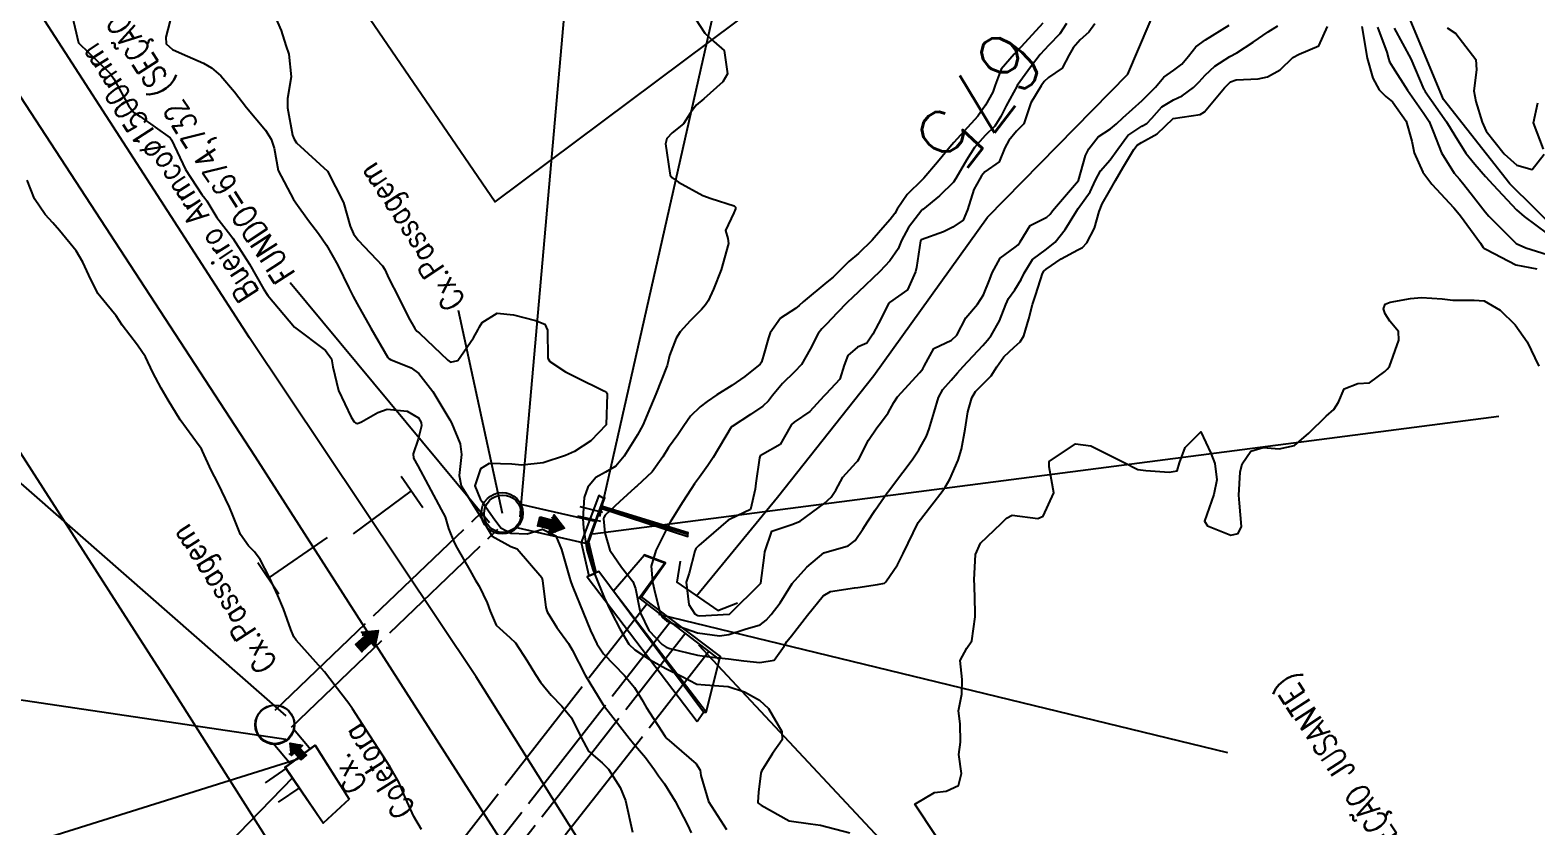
# Model space of a CAD drawing. Header units: metres. Extents: x 292545 to 299085, y 7450245 to 7463078.
# Drawn here: x 296494.3 to 296590.5, y 7454545.6 to 7454596.4 of the extents above; entities that cross this region are included whole.
import ezdxf
from ezdxf.enums import TextEntityAlignment as Align

# ---------------------------------------------------------------- set-up
doc = ezdxf.new("R2010")
doc.units = ezdxf.units.M
doc.linetypes.add('CONTINUO', pattern=[0])
doc.linetypes.add('TRACEJADO', pattern=[8.7, 8, -0.7])
for name, color, linetype in [('BUEIRO', 151, 'Continuous'), ('CAIXA', 45, 'Continuous'), ('Cotas', 45, 'Continuous'), ('Curvas de Nivel 1m', 11, 'Continuous'), ('Curvas de Nivel 5m', 15, 'Continuous'), ('Edificações', 30, 'Continuous'), ('Hidrografia', 140, 'Continuous'), ('Linha Férrea', 20, 'Continuous'), ('Pontes e viadutos', 190, 'Continuous'), ('Pórtico', 62, 'Continuous'), ('TEXTO', 45, 'Continuous'), ('Vias Primárias', 230, 'Continuous')]:
    doc.layers.add(name, color=color, linetype=linetype)
doc.styles.add('ROMANS', font='romans', dxfattribs={"height": 0.2})
doc.styles.add('SIMPLEX', font='simplex', dxfattribs={"height": 0.2})
doc.styles.add('Style-STANDARD', font='STANDARD.shx')

msp = doc.modelspace()

# ---------------------------------------------------------------- hatches: boundary and pattern name
at = {"layer": 'TEXTO'}
for points in [[(296526.887, 7454565.353), (296527.67, 7454565.139), (296527.761, 7454565.47), (296528.429, 7454564.625), (296527.424, 7454564.237), (296527.515, 7454564.568), (296526.731, 7454564.782)], [(296515.082, 7454557.183), (296515.682, 7454557.729), (296515.451, 7454557.983), (296516.522, 7454558.093), (296516.311, 7454557.037), (296516.08, 7454557.292), (296515.48, 7454556.745)], [(296511.59, 7454549.817), (296511.181, 7454550.268), (296510.99, 7454550.095), (296510.908, 7454550.899), (296511.7, 7454550.74), (296511.509, 7454550.566), (296511.919, 7454550.116)]]:
    msp.add_hatch(color=256, dxfattribs=at).paths.add_polyline_path(points)

# ---------------------------------------------------------------- linework, layer by layer
at = {"layer": 'BUEIRO', "linetype": 'TRACEJADO', "flags": 128}
for points in [[(296509.945, 7454552.993), (296523.199, 7454565.7)], [(296525.617, 7454566.151), (296530.387, 7454565.072)], [(296530.892, 7454565.626), (296529.435, 7454565.983)], [(296510.983, 7454551.91), (296524.181, 7454564.564)], [(296525.286, 7454564.688), (296530.056, 7454563.609)], [(296530.749, 7454565.043), (296529.292, 7454565.4)], [(296503.203, 7454520.79), (296533.694, 7454559.801)], [(296504.7, 7454519.62), (296535.191, 7454558.631)], [(296505.55, 7454518.776), (296536.177, 7454557.949)], [(296507.047, 7454517.606), (296537.674, 7454556.779)], [(296512.227, 7454550.471), (296511.124, 7454551.784)], [(296510.934, 7454549.523), (296509.812, 7454550.859)], [(296510.681, 7454549.303), (296509.299, 7454548.361)], [(296511.526, 7454548.064), (296510.144, 7454547.122)]]:
    msp.add_lwpolyline(points, dxfattribs=at)
at = {"layer": 'BUEIRO', "linetype": 'CONTINUO'}
for points in [[(296530.937, 7454566.529, 676.427), (296530.63, 7454566.712, 676.432), (296529.495, 7454563.72, 676.464), (296529.982, 7454561.584, 676.431), (296530.361, 7454561.728, 676.437), (296529.898, 7454563.694, 676.464)], [(296536.909, 7454552.278, 675.743), (296537.322, 7454552.879, 675.969), (296530.634, 7454561.847, 676.303), (296529.885, 7454561.521, 676.189)]]:
    msp.add_polyline3d(points, close=True, dxfattribs=at)
for points in [[(296529.986, 7454563.738, 674.538), (296530.747, 7454565.902, 674.592), (296530.753, 7454565.94, 675.399), (296530.789, 7454566.031, 675.387), (296530.814, 7454566.058, 674.836), (296531.015, 7454566.56, 674.902), (296530.937, 7454566.529, 676.427)], [(296530.747, 7454565.902, 674.592), (296536.314, 7454564.093, 673.958), (296536.316, 7454564.232, 674.738)], [(296530.753, 7454565.94, 675.399), (296536.316, 7454564.232, 674.738), (296536.345, 7454564.325, 674.738), (296530.789, 7454566.031, 675.387)], [(296530.361, 7454561.728, 676.437), (296530.44, 7454561.878, 674.61), (296529.986, 7454563.738, 674.538), (296529.898, 7454563.694, 676.464)], [(296537.48, 7454552.873, 674.842), (296538.335, 7454556.225, 674.776), (296533.211, 7454560.183, 674.915), (296534.825, 7454562.39, 674.465), (296533.522, 7454562.877, 674.702), (296531.555, 7454560.611, 674.893)], [(296534.825, 7454562.39, 674.465), (296534.884, 7454562.418, 674.245), (296533.514, 7454562.921, 674.245), (296533.522, 7454562.877, 674.702)], [(296533.211, 7454560.183, 674.915), (296533.346, 7454560.239, 672.988), (296534.884, 7454562.418, 674.245)], [(296537.322, 7454552.879, 675.969), (296537.48, 7454552.873, 674.842), (296531.555, 7454560.611, 674.893)], [(296538.335, 7454556.225, 674.776), (296538.39, 7454556.434, 672.955), (296533.346, 7454560.239, 672.988)]]:
    msp.add_polyline3d(points, dxfattribs=at)
at = {"layer": 'CAIXA', "linetype": 'CONTINUO'}
msp.add_polyline3d([(296514.678, 7454547.307, 678.236), (296513.011, 7454545.77, 678.188), (296510.567, 7454549.336, 678.227), (296512.492, 7454550.759, 678.262)], close=True, dxfattribs=at)
for points in [[(296510.604, 7454549.343, 676.243), (296512.489, 7454550.736, 676.552), (296512.492, 7454550.759, 678.262)], [(296512.489, 7454550.736, 676.552), (296514.665, 7454547.306, 676.743), (296514.678, 7454547.307, 678.236)], [(296513.019, 7454545.782, 676.859), (296510.604, 7454549.343, 676.243), (296510.567, 7454549.336, 678.227)], [(296514.665, 7454547.306, 676.743), (296513.019, 7454545.782, 676.859), (296513.011, 7454545.77, 678.188)]]:
    msp.add_polyline3d(points, dxfattribs=at)
for centre, radius in [((296524.444, 7454565.581), 1.326), ((296524.481, 7454565.546), 1.191), ((296509.922, 7454552.063), 1.258), ((296509.93, 7454552.085), 1.231)]:
    msp.add_circle(centre, radius, dxfattribs=at)
at = {"layer": 'Curvas de Nivel 1m', "flags": 128}
for points, elevation in [([(296496.914, 7454597.635), (296497.383, 7454595.63), (296499.364, 7454593.711), (296499.414, 7454593.66), (296499.451, 7454593.609), (296499.639, 7454593.326), (296500.595, 7454591.591), (296500.921, 7454591.179), (296501.326, 7454590.925), (296503.225, 7454589.561), (296503.311, 7454589.446), (296504.22, 7454587.551), (296505.267, 7454585.946), (296505.448, 7454585.721), (296505.567, 7454585.535), (296506.208, 7454584.482), (296506.965, 7454583.514), (296507.238, 7454583.152), (296508.295, 7454581.499), (296509.197, 7454579.909), (296509.479, 7454579.487), (296511.173, 7454577.47), (296513.151, 7454575.981), (296513.544, 7454575.436), (296513.632, 7454574.941), (296513.98, 7454573.431), (296514.8, 7454571.72), (296514.987, 7454571.421), (296515.092, 7454571.335), (296515.203, 7454571.308), (296515.457, 7454571.416), (296516.502, 7454572.006), (296517.105, 7454572.235), (296518.386, 7454572.098), (296519.097, 7454571.675), (296519.272, 7454571.368), (296519.303, 7454571.155), (296519.082, 7454570.311), (296518.769, 7454569.375), (296518.784, 7454569.088), (296519.065, 7454568.602), (296519.723, 7454567.363), (296520.559, 7454565.826), (296520.799, 7454565.352), (296521.015, 7454564.599), (296521.374, 7454563.712), (296521.583, 7454563.344), (296522.373, 7454561.945), (296522.72, 7454561.333), (296522.969, 7454560.916), (296523.499, 7454559.862), (296523.674, 7454559.319), (296524.056, 7454558.425), (296524.936, 7454557.644), (296525.308, 7454557.296), (296526.046, 7454556.159), (296526.57, 7454555.283), (296526.898, 7454554.792), (296527.578, 7454553.958), (296528.253, 7454553.259), (296528.872, 7454552.505), (296529.506, 7454551.243), (296529.974, 7454550.373), (296530.837, 7454549.632), (296531.239, 7454549.226), (296531.98, 7454548.06), (296532.321, 7454547.215), (296532.783, 7454545.21)], 679), ([(296503.352, 7454597.561), (296502.954, 7454595.998), (296502.97, 7454595.564), (296503.379, 7454595.202), (296504.007, 7454594.924), (296505.371, 7454594.334), (296505.866, 7454594.03), (296506.474, 7454593.523), (296507.348, 7454592.505), (296508.113, 7454591.502), (296509.319, 7454590.066), (296509.692, 7454589.486), (296509.879, 7454588.909), (296510.134, 7454587.481), (296511.118, 7454585.617), (296511.222, 7454585.47), (296511.262, 7454585.41), (296512.077, 7454584.284), (296512.718, 7454583.448), (296513.232, 7454582.701), (296513.952, 7454581.433), (296514.647, 7454579.977), (296514.923, 7454579.423), (296515.186, 7454578.955), (296516.06, 7454577.411), (296517.144, 7454575.527), (296517.205, 7454575.461), (296517.313, 7454575.397), (296518.624, 7454574.864), (296519.134, 7454574.507), (296520.021, 7454573.361), (296521.096, 7454571.557), (296521.216, 7454571.348), (296521.764, 7454570.024), (296521.852, 7454569.338), (296521.711, 7454567.992), (296521.835, 7454567.338), (296523.025, 7454565.444), (296523.096, 7454565.319), (296523.813, 7454564.12), (296525.005, 7454563.461), (296525.414, 7454563.296), (296526.976, 7454561.466), (296527.03, 7454561.279), (296527.233, 7454559.553), (296527.319, 7454559.275), (296527.947, 7454558.269), (296528.689, 7454557.254), (296528.927, 7454556.856), (296529.761, 7454555.241), (296530.884, 7454553.375), (296530.986, 7454553.229), (296531.361, 7454552.74), (296532.561, 7454551.213), (296532.849, 7454550.863), (296533.609, 7454549.967), (296534.182, 7454549.19), (296534.448, 7454548.805), (296534.824, 7454548.284), (296535.508, 7454547.173), (296536.288, 7454545.668), (296536.521, 7454545.163)], 678), ([(296509.856, 7454597.483), (296510.337, 7454596.42), (296510.63, 7454595.471), (296510.819, 7454594.91), (296510.969, 7454593.466), (296510.741, 7454592.077), (296510.737, 7454591.476), (296511.049, 7454589.739), (296511.155, 7454589.472), (296511.309, 7454589.237), (296513.283, 7454587.44), (296514.32, 7454585.429), (296514.746, 7454583.927), (296514.953, 7454583.423), (296515.237, 7454583.037), (296516.798, 7454581.396), (296516.96, 7454581.143), (296517.205, 7454580.577), (296517.831, 7454579.384), (296518.468, 7454578.082), (296518.862, 7454577.375), (296519.002, 7454577.213), (296519.16, 7454577.077), (296520.967, 7454575.352), (296521.142, 7454575.228), (296521.61, 7454575.343), (296522.619, 7454576.789), (296522.92, 7454577.324), (296523.004, 7454577.483), (296523.17, 7454577.765), (296524.128, 7454578.361), (296525.177, 7454578.256), (296526.57, 7454577.888), (296527.169, 7454577.658), (296527.351, 7454577.277), (296527.36, 7454575.491), (296527.485, 7454575.275), (296528.502, 7454574.625), (296529.133, 7454574.301), (296530.979, 7454573.377), (296531.124, 7454573.299), (296531.15, 7454573.23), (296531.154, 7454573.198), (296531.093, 7454571.23), (296530.107, 7454570.215), (296529.076, 7454569.525), (296528.493, 7454569.259), (296527.068, 7454568.796), (296525.708, 7454568.653), (296525.067, 7454568.71), (296523.627, 7454568.754), (296523.064, 7454568.417), (296522.709, 7454567.325), (296523.041, 7454566.508), (296523.864, 7454565.312), (296524.358, 7454564.652), (296525.013, 7454564.296), (296526.04, 7454564.263), (296527.016, 7454564.562), (296527.888, 7454564.143), (296528.247, 7454563.261), (296528.757, 7454561.473), (296528.821, 7454561.252), (296528.856, 7454561.136), (296528.969, 7454560.86), (296529.622, 7454559.243), (296530.09, 7454558.09), (296530.49, 7454557.234), (296530.923, 7454556.597), (296532.258, 7454555.216), (296532.895, 7454554.442), (296533.364, 7454553.68), (296533.648, 7454553.199), (296534.855, 7454551.315), (296534.972, 7454551.179), (296536.837, 7454549.573), (296537.096, 7454549.157), (296537.153, 7454548.833), (296537.633, 7454547.152), (296538.786, 7454545.37)], 677), ([(296536.807, 7454597.166), (296537.394, 7454596.259), (296537.967, 7454595.73), (296538.645, 7454595.141), (296538.839, 7454593.66), (296538.557, 7454593.142), (296537.342, 7454592.053), (296536.844, 7454591.658), (296536.491, 7454591.168), (296536.046, 7454590.453), (296535.32, 7454589.881), (296534.97, 7454589.53), (296534.889, 7454589.184), (296535.16, 7454587.306), (296535.19, 7454587.181), (296535.281, 7454587.023), (296535.714, 7454586.74), (296537.27, 7454585.89), (296537.798, 7454585.682), (296539.264, 7454585.229), (296539.35, 7454585.129), (296539.356, 7454585.034), (296539.258, 7454584.779), (296538.726, 7454583.652), (296538.878, 7454583.135), (296538.913, 7454582.818), (296538.453, 7454581.141), (296537.95, 7454579.899), (296537.612, 7454579.154), (296537.449, 7454578.896), (296537.185, 7454578.607), (296536.461, 7454577.88), (296535.824, 7454577.173), (296535.578, 7454576.756), (296535.148, 7454575.649), (296535.033, 7454575.182), (296534.987, 7454575.028), (296534.266, 7454573.193), (296533.938, 7454572.37), (296533.436, 7454571.205), (296533.087, 7454570.582), (296532.559, 7454569.734), (296532.254, 7454569.218), (296531.704, 7454568.583), (296531.057, 7454568.2), (296530.435, 7454567.854), (296529.919, 7454567.241), (296529.694, 7454566.593), (296529.612, 7454565.244), (296529.636, 7454564.624), (296529.854, 7454563.241), (296530.246, 7454561.975), (296530.532, 7454561.234), (296530.963, 7454560.202), (296531.445, 7454559.225), (296531.975, 7454558.188), (296532.548, 7454557.214), (296532.927, 7454556.845), (296533.901, 7454556.212), (296534.91, 7454555.669), (296535.911, 7454555.17), (296536.898, 7454554.666), (296537.428, 7454554.624), (296538.897, 7454554.514), (296539.937, 7454554.168), (296540.888, 7454553.633), (296541.467, 7454553.104), (296542.319, 7454551.637), (296542.339, 7454551.095), (296541.724, 7454550.221), (296541.016, 7454549.108), (296540.969, 7454548.971), (296540.819, 7454547.753), (296540.782, 7454547.11), (296540.812, 7454547.055), (296540.992, 7454546.926), (296542.796, 7454545.935), (296544.145, 7454545.724), (296544.792, 7454545.657), (296546.664, 7454545.163)], 676), ([(296560.521, 7454596.879), (296560.075, 7454596.205), (296559.389, 7454595.496), (296558.829, 7454594.898), (296558.205, 7454594.073), (296557.368, 7454592.92), (296557.353, 7454592.89), (296556.649, 7454591.618), (296556.317, 7454590.93), (296555.94, 7454590.318), (296555.321, 7454589.712), (296554.629, 7454588.95), (296554.124, 7454588.134), (296553.447, 7454586.968), (296553.281, 7454586.742), (296552.399, 7454585.852), (296551.324, 7454584.989), (296551.289, 7454584.963), (296551.262, 7454584.939), (296550.405, 7454583.839), (296549.971, 7454583.003), (296549.753, 7454582.479), (296549.22, 7454581.697), (296548.575, 7454581.02), (296547.199, 7454579.695), (296546.852, 7454579.388), (296546.485, 7454579.047), (296545.857, 7454578.379), (296545.172, 7454577.667), (296544.868, 7454577.364), (296544.633, 7454577.068), (296544.13, 7454576.053), (296543.573, 7454575.084), (296543.138, 7454574.614), (296542.356, 7454573.872), (296541.726, 7454573.104), (296541.467, 7454572.757), (296541.113, 7454572.43), (296540.326, 7454571.896), (296539.138, 7454571.13), (296539.114, 7454571.109), (296539.092, 7454571.072), (296537.936, 7454569.147), (296537.588, 7454568.629), (296537.054, 7454567.892), (296536.748, 7454567.462), (296536.545, 7454567.165), (296535.955, 7454566.25), (296535.287, 7454565.177), (296535.188, 7454565.011), (296535.018, 7454564.685), (296534.274, 7454563.191), (296533.98, 7454562.203), (296534.048, 7454561.194), (296534.216, 7454560.442), (296534.552, 7454559.186), (296534.684, 7454558.918), (296534.948, 7454558.696), (296535.779, 7454558.337), (296536.941, 7454557.942), (296538.345, 7454557.739), (296538.94, 7454557.828), (296539.987, 7454558.168), (296540.946, 7454558.457), (296541.318, 7454558.737), (296541.636, 7454559.103), (296542.207, 7454559.851), (296542.973, 7454561.09), (296543.925, 7454562.14), (296545.003, 7454563.06), (296546.552, 7454563.5), (296547.011, 7454563.84), (296547.501, 7454564.552), (296547.794, 7454565.032), (296548.277, 7454565.781), (296549.041, 7454566.876), (296549.148, 7454567.018), (296549.446, 7454567.411), (296550.651, 7454568.996), (296551.079, 7454569.624), (296551.565, 7454570.509), (296551.744, 7454570.983), (296552.057, 7454572.033), (296552.338, 7454572.978), (296552.613, 7454573.483), (296553.13, 7454574.081), (296553.547, 7454574.554), (296553.909, 7454574.959), (296555.156, 7454576.294), (296555.463, 7454576.634), (296555.697, 7454576.935), (296556.232, 7454577.874), (296556.637, 7454578.926), (296556.813, 7454579.308), (296557.202, 7454579.846), (296557.617, 7454580.508), (296557.796, 7454580.914), (296558.348, 7454581.783), (296559.228, 7454582.455), (296559.783, 7454582.892), (296560.417, 7454583.711), (296561.145, 7454584.872), (296561.265, 7454585.045), (296562.016, 7454586.122), (296562.373, 7454586.859), (296562.678, 7454587.467), (296563.296, 7454588.167), (296563.791, 7454588.843), (296564.438, 7454589.711), (296565.325, 7454590.304), (296565.654, 7454590.49), (296565.968, 7454590.814), (296566.603, 7454591.545), (296567.345, 7454591.997), (296567.902, 7454592.24), (296568.627, 7454592.787), (296568.987, 7454593.155), (296569.365, 7454593.563), (296569.996, 7454594.148), (296570.946, 7454594.757), (296571.385, 7454595.005), (296572.449, 7454595.683), (296573.399, 7454596.33), (296574.008, 7454596.721)], 674), ([(296562.314, 7454596.861), (296561.934, 7454596.328), (296561.392, 7454595.822), (296560.935, 7454595.327), (296560.675, 7454594.877), (296560.232, 7454594.019), (296559.361, 7454593.431), (296559.08, 7454593.172), (296558.893, 7454592.897), (296558.239, 7454591.804), (296557.933, 7454590.914), (296557.779, 7454590.463), (296557.319, 7454589.992), (296556.834, 7454589.4), (296556.58, 7454588.927), (296556.206, 7454588.024), (296555.29, 7454587.395), (296555.086, 7454587.143), (296554.974, 7454586.945), (296554.582, 7454586.256), (296554.185, 7454584.956), (296553.899, 7454584.315), (296553.246, 7454583.857), (296552.657, 7454583.561), (296551.234, 7454583.047), (296551.201, 7454583.023), (296551.19, 7454582.99), (296550.919, 7454581.29), (296550.86, 7454580.994), (296550.348, 7454579.852), (296549.193, 7454579.046), (296549.157, 7454579.011), (296548.506, 7454577.694), (296548.14, 7454577.03), (296547.754, 7454576.436), (296547.154, 7454576.188), (296546.533, 7454575.662), (296546.295, 7454575.048), (296546.035, 7454574.149), (296545.124, 7454573.179), (296544.998, 7454573.062), (296544.11, 7454572.073), (296543.098, 7454571.4), (296542.942, 7454571.245), (296542.857, 7454571.092), (296542.209, 7454569.971), (296541.075, 7454569.342), (296540.942, 7454569.244), (296540.887, 7454569.112), (296540.661, 7454567.501), (296540.614, 7454567.114), (296540.327, 7454565.82), (296539.024, 7454565.205), (296538.9, 7454565.132), (296537.007, 7454563.525), (296536.835, 7454563.332), (296536.766, 7454563.162), (296536.389, 7454561.759), (296536.205, 7454561.168), (296536.381, 7454559.743), (296536.76, 7454559.162), (296536.952, 7454559.046), (296537.084, 7454559.026), (296538.953, 7454559.132), (296538.972, 7454559.14), (296540.973, 7454561.11), (296541.207, 7454562.901), (296541.236, 7454563.108), (296541.683, 7454564.437), (296543.021, 7454564.886), (296543.498, 7454565.083), (296545.034, 7454566.205), (296545.478, 7454566.617), (296545.765, 7454567.053), (296546.228, 7454567.875), (296547.07, 7454568.821), (296547.172, 7454568.938), (296547.231, 7454569.038), (296547.86, 7454570.258), (296548.399, 7454571.027), (296548.695, 7454571.428), (296549.108, 7454571.999), (296549.47, 7454572.663), (296549.705, 7454573.011), (296551.139, 7454574.579), (296551.321, 7454574.808), (296551.415, 7454574.987), (296552.039, 7454576.097), (296553.16, 7454576.637), (296553.513, 7454576.965), (296554.077, 7454578.059), (296554.817, 7454578.946), (296555.199, 7454579.532), (296555.611, 7454580.534), (296555.764, 7454580.934), (296556.269, 7454581.883), (296557.229, 7454582.576), (296557.418, 7454582.732), (296557.548, 7454582.917), (296558.197, 7454583.963), (296559.257, 7454584.493), (296559.471, 7454584.685), (296559.625, 7454584.895), (296561.283, 7454586.85), (296561.733, 7454588.431), (296561.933, 7454588.864), (296562.533, 7454589.64), (296563.322, 7454590.149), (296563.703, 7454590.469), (296564.118, 7454590.838), (296565.344, 7454591.953), (296565.782, 7454592.382), (296566.192, 7454592.812), (296566.726, 7454593.443), (296567.369, 7454593.88), (296567.891, 7454594.279), (296568.3, 7454594.791), (296568.784, 7454595.391), (296569.393, 7454595.819), (296570.907, 7454596.757)], 673), ([(296580.38, 7454596.645), (296580.976, 7454595.039), (296581.079, 7454594.634), (296581.152, 7454594.414), (296581.367, 7454594.076), (296582.299, 7454592.621), (296583.338, 7454591.128), (296583.682, 7454590.607), (296583.949, 7454589.978), (296584.468, 7454588.598), (296585.29, 7454587.317), (296585.623, 7454586.922), (296585.907, 7454586.581), (296586.511, 7454585.807), (296587.266, 7454584.836), (296587.499, 7454584.558), (296589.237, 7454582.815), (296589.858, 7454582.534), (296591.229, 7454582.104)], 674), ([(296581.449, 7454596.583), (296582.509, 7454594.619), (296583.353, 7454592.657), (296583.377, 7454592.61), (296583.426, 7454592.535), (296584.796, 7454590.595), (296585.32, 7454589.709), (296586.03, 7454588.579), (296586.604, 7454587.878), (296587.288, 7454587.093), (296587.774, 7454586.555), (296589.267, 7454584.96), (296589.758, 7454584.535), (296591.247, 7454583.434)], 673), ([(296584.841, 7454596.596), (296585.397, 7454596.223), (296586.676, 7454594.57), (296586.714, 7454593.917), (296586.534, 7454592.572), (296586.672, 7454591.896), (296587.063, 7454590.564), (296587.324, 7454589.986), (296588.472, 7454588.548), (296589.296, 7454587.822), (296590.27, 7454587.553), (296591.031, 7454588.523)], 672), ([(296590.997, 7454588.834), (296590.361, 7454590.53), (296590.627, 7454591.802)], 672), ([(296519.303, 7454545.365), (296518.795, 7454546.203), (296518.268, 7454547.378), (296517.844, 7454548.405), (296517.279, 7454549.393), (296516.843, 7454550.064), (296515.98, 7454551.409), (296514.88, 7454553.087), (296514.648, 7454553.422), (296513.77, 7454554.555), (296513.085, 7454555.438), (296512.906, 7454555.664), (296511.283, 7454557.465), (296511.142, 7454557.674), (296510.94, 7454558.161), (296510.476, 7454559.475), (296510.117, 7454560.327), (296509.58, 7454561.484), (296508.994, 7454562.614), (296508.624, 7454563.121), (296508.248, 7454563.501), (296507.726, 7454564.225), (296507.208, 7454565.508), (296507.03, 7454565.964), (296506.27, 7454567.522), (296505.86, 7454568.327), (296505.307, 7454569.536), (296505.228, 7454569.692), (296505.076, 7454569.885), (296503.88, 7454571.552), (296503.112, 7454572.807), (296502.648, 7454573.567), (296502.134, 7454574.576), (296501.654, 7454575.582), (296501.154, 7454576.309), (296500.173, 7454577.6), (296499.775, 7454578.198), (296499.186, 7454578.922), (296498.605, 7454579.616), (296498.036, 7454580.79), (296497.642, 7454581.626), (296497.224, 7454582.352), (296496.16, 7454583.646), (296495.725, 7454584.13), (296495.253, 7454584.676), (296494.57, 7454585.667), (296494.099, 7454586.854)], 679), ([(296552.164, 7454544.976), (296550.813, 7454546.99), (296552.07, 7454547.728), (296552.821, 7454547.819), (296553.603, 7454548.184), (296553.791, 7454548.96), (296553.633, 7454550.174), (296553.738, 7454550.961), (296553.713, 7454552.119), (296553.614, 7454552.963), (296553.829, 7454554.025), (296553.839, 7454554.961), (296553.708, 7454556.169), (296554.134, 7454556.958), (296554.455, 7454557.43), (296554.678, 7454558.953), (296554.677, 7454559.231), (296554.625, 7454560.953), (296554.612, 7454561.32), (296554.702, 7454562.953), (296555.01, 7454563.677), (296556.33, 7454564.927), (296556.68, 7454565.27), (296557.028, 7454565.46), (296558.682, 7454565.247), (296559.028, 7454565.395), (296559.703, 7454566.89), (296559.412, 7454568.551), (296559.41, 7454568.895), (296561.084, 7454570.009), (296562.06, 7454569.883), (296563.078, 7454569.384), (296564.159, 7454568.839), (296565.066, 7454568.378), (296565.581, 7454568.306), (296567.064, 7454568.208), (296567.578, 7454568.282), (296567.742, 7454568.793), (296568.092, 7454569.781), (296569.093, 7454570.78), (296569.733, 7454569.424), (296569.984, 7454568.766), (296570.107, 7454567.714), (296569.929, 7454566.767), (296569.323, 7454565.073), (296569.516, 7454564.773), (296571.014, 7454564.186), (296571.486, 7454564.275), (296571.686, 7454564.743), (296571.566, 7454566.216), (296571.521, 7454566.745), (296571.61, 7454568.199), (296571.744, 7454568.743), (296572.282, 7454569.537), (296573.083, 7454569.778), (296574.109, 7454569.693), (296575.085, 7454569.911), (296575.996, 7454570.696), (296577.104, 7454571.777), (296577.585, 7454572.198), (296577.891, 7454572.672), (296578.258, 7454573.536), (296579.131, 7454573.859), (296579.868, 7454573.916), (296580.856, 7454574.643), (296581.006, 7454574.779), (296581.146, 7454574.964), (296581.756, 7454576.631), (296581.718, 7454577.182), (296581.175, 7454577.854), (296580.867, 7454578.322), (296580.775, 7454578.636), (296580.875, 7454578.947), (296581.19, 7454579.073), (296582.501, 7454579.309), (296583.194, 7454579.371), (296584.515, 7454579.275), (296585.192, 7454579.193), (296586.565, 7454579.197), (296587.192, 7454579.153), (296588.218, 7454578.55), (296589.174, 7454577.617), (296589.95, 7454576.532), (296590.697, 7454574.975)], 676)]:
    msp.add_lwpolyline(points, dxfattribs=dict(at, elevation=elevation))
at = {"layer": 'Curvas de Nivel 5m', "elevation": 675, "flags": 128}
for points in [[(296558.995, 7454596.896), (296557.385, 7454595.132), (296557.283, 7454595.022), (296557.174, 7454594.922), (296556.338, 7454593.961), (296555.955, 7454592.934), (296555.796, 7454592.488), (296555.34, 7454591.65), (296554.85, 7454590.947), (296553.316, 7454589.261), (296553.173, 7454589.113), (296553.056, 7454588.973), (296552.273, 7454588.005), (296551.392, 7454586.989), (296551.336, 7454586.935), (296551.282, 7454586.887), (296550.327, 7454585.945), (296549.694, 7454585.006), (296549.533, 7454584.734), (296549.253, 7454584.353), (296548.618, 7454583.644), (296548.093, 7454583.027), (296547.224, 7454582.171), (296546.597, 7454581.669), (296545.983, 7454581.052), (296545.591, 7454580.674), (296545.206, 7454580.353), (296543.691, 7454579.083), (296543.432, 7454578.843), (296543.187, 7454578.671), (296542.225, 7454578.051), (296541.58, 7454577.106), (296541.472, 7454576.795), (296541.148, 7454575.65), (296541.022, 7454575.234), (296540.926, 7454575.112), (296539.949, 7454574.307), (296539.129, 7454573.744), (296538.161, 7454573.144), (296537.545, 7454572.725), (296537.111, 7454572.371), (296536.494, 7454571.774), (296536.06, 7454571.17), (296535.674, 7454570.587), (296535.079, 7454569.77), (296534.705, 7454569.186), (296534.027, 7454568.227), (296533.044, 7454567.314), (296532.986, 7454567.269), (296532.917, 7454567.211), (296531.954, 7454566.3), (296531.025, 7454565.447), (296530.943, 7454565.312), (296530.934, 7454565.231), (296531.014, 7454564.325), (296531.326, 7454563.227), (296532.08, 7454562.125), (296532.792, 7454561.212), (296532.968, 7454560.762), (296533.227, 7454559.478), (296533.293, 7454559.205), (296533.823, 7454558.078), (296534.683, 7454557.184), (296534.931, 7454557.03), (296535.167, 7454556.94), (296536.923, 7454556.505), (296537.672, 7454556.402), (296538.92, 7454556.278), (296539.888, 7454556.156), (296540.917, 7454556.041), (296541.831, 7454556.189), (296542.463, 7454557.095), (296542.639, 7454557.39), (296542.94, 7454557.752), (296543.958, 7454559.075), (296544.965, 7454560.302), (296545.437, 7454560.587), (296546.971, 7454560.806), (296547.176, 7454560.833), (296548.423, 7454561.026), (296548.874, 7454561.122), (296548.975, 7454561.188), (296549.712, 7454562.289), (296550.079, 7454563.004), (296551.023, 7454564.99), (296551.905, 7454566.11), (296552.567, 7454566.975), (296552.765, 7454567.255), (296553.055, 7454567.753), (296553.594, 7454568.962), (296553.793, 7454569.672), (296554.026, 7454570.956), (296554.205, 7454572.054), (296554.451, 7454572.95), (296554.706, 7454573.359), (296555.126, 7454573.783), (296555.7, 7454574.369), (296556.049, 7454574.931), (296556.498, 7454575.578), (296557.156, 7454576.198), (296557.55, 7454576.525), (296557.777, 7454576.914), (296558.096, 7454577.994), (296558.339, 7454578.909), (296558.55, 7454579.556), (296558.984, 7454580.902), (296559.069, 7454581.047), (296559.216, 7454581.172), (296560.175, 7454581.838), (296561.228, 7454582.407), (296561.533, 7454582.564), (296561.807, 7454582.864), (296562.308, 7454583.798), (296562.594, 7454584.857), (296562.784, 7454585.339), (296563.276, 7454586.202), (296563.636, 7454586.845), (296564.103, 7454587.649), (296564.819, 7454588.827), (296565.031, 7454589.1), (296565.31, 7454589.275), (296566.313, 7454589.815), (296567.317, 7454590.8), (296569.058, 7454591.06), (296569.337, 7454591.22), (296570.607, 7454592.761), (296570.98, 7454593.134), (296571.361, 7454593.273), (296572.762, 7454593.336), (296573.364, 7454593.468), (296574.174, 7454593.915), (296574.97, 7454594.706), (296575.385, 7454594.902), (296576.625, 7454595.447), (296577.199, 7454596.682)], [(296579.39, 7454596.674), (296579.734, 7454594.655), (296580.082, 7454593.371), (296580.501, 7454592.643), (296580.925, 7454592.213), (296581.345, 7454591.86), (296582.221, 7454590.621), (296582.582, 7454589.349), (296582.728, 7454588.616), (296583.291, 7454587.376), (296583.856, 7454586.604), (296585.268, 7454585.101), (296585.504, 7454584.825), (296585.688, 7454584.584), (296586.965, 7454582.836), (296587.142, 7454582.561), (296587.188, 7454582.516), (296587.232, 7454582.504), (296587.35, 7454582.44), (296589.222, 7454581.447), (296590.556, 7454581.19)]]:
    msp.add_lwpolyline(points, dxfattribs=at)
at = {"layer": 'Edificações'}
msp.add_lwpolyline([(296523.333, 7454620.085), (296514.618, 7454615.094), (296511.89, 7454619.141), (296504.423, 7454614.108), (296524.006, 7454585.468), (296558.344, 7454611.132), (296554.327, 7454616.727), (296555.587, 7454617.632), (296550.548, 7454624.649), (296544.678, 7454620.899), (296542.38, 7454624.482), (296534.09, 7454619.084), (296536.397, 7454614.932), (296522.419, 7454606.044), (296518.482, 7454612.34), (296525.31, 7454616.468)], close=True, dxfattribs=at)
at = {"layer": 'Hidrografia'}
for points in [[(296595.127, 7454580.435), (296588.831, 7454586.625), (296584.6, 7454592.019), (296582.405, 7454597.286), (296579.076, 7454599.688), (296576.649, 7454603.601), (296575.24, 7454607.182), (296569.688, 7454616.774), (296564.966, 7454626.314), (296563.762, 7454629.048), (296561.91, 7454633.585), (296560.326, 7454637.76), (296556.929, 7454644.922), (296555.627, 7454651.37), (296554.356, 7454653.8), (296552.997, 7454660.694), (296549.429, 7454673.058), (296548.225, 7454677.274), (296546.969, 7454679.84), (296545.796, 7454682.406), (296545.207, 7454686.157), (296544.429, 7454687.783), (296544.203, 7454691.333), (296542.708, 7454695.475)], [(296536.865, 7454560.305), (296542.047, 7454566.614), (296548.194, 7454574.389), (296555.462, 7454584.493), (296564.426, 7454593.629), (296569.88, 7454606.441), (296573.214, 7454610.683)]]:
    msp.add_lwpolyline(points, dxfattribs=at)
at = {"layer": 'Linha Férrea', "linetype": 'Continuous'}
for points in [[(296637.257, 7454375.947), (296622.83, 7454398.551), (296609.044, 7454420.412), (296595.15, 7454441.414), (296580.131, 7454465.782), (296565.275, 7454488.868), (296550.153, 7454512.383), (296535.136, 7454535.466), (296522.79, 7454555.136), (296508.31, 7454576.78), (296494.148, 7454598.742), (296480.47, 7454620.276), (296466.415, 7454642.457), (296453.375, 7454664.315), (296437.004, 7454693.694)], [(296434.013, 7454690.16), (296450.406, 7454661.666), (296470.236, 7454628.714), (296490.141, 7454597.569), (296508.641, 7454569.228), (296529.016, 7454537.453), (296546.972, 7454509.587), (296566.41, 7454479.687), (296587.019, 7454446.664), (296609.89, 7454410.989), (296628.627, 7454382.181)]]:
    msp.add_lwpolyline(points, dxfattribs=at)
at = {"layer": 'Pontes e viadutos'}
msp.add_lwpolyline([(296535.825, 7454562.51), (296535.619, 7454561.166), (296538.233, 7454559.36), (296539.478, 7454559.849)], dxfattribs=at)
at = {"layer": 'Pórtico'}
for points in [[(296517.994, 7454567.947), (296519.385, 7454565.945)], [(296518.64, 7454567.017), (296514.927, 7454564.271)], [(296509.511, 7454561.427), (296513.291, 7454564.025)], [(296508.833, 7454562.432), (296510.182, 7454560.431)]]:
    msp.add_lwpolyline(points, dxfattribs=at)
at = {"layer": 'TEXTO', "linetype": 'CONTINUO'}
msp.add_line((296521.628, 7454578.56), (296524.444, 7454565.581), dxfattribs=at)
at = {"layer": 'TEXTO', "linetype": 'CONTINUO', "flags": 128}
for points in [[(296527.802, 7454565.419), (296527.737, 7454565.382)], [(296526.74, 7454564.812), (296527.427, 7454565.205)], [(296526.777, 7454564.949), (296527.291, 7454565.242)], [(296526.814, 7454565.085), (296527.154, 7454565.28)], [(296526.838, 7454564.753), (296527.564, 7454565.168)], [(296526.851, 7454565.222), (296527.018, 7454565.317)], [(296526.974, 7454564.716), (296527.927, 7454565.26)], [(296527.111, 7454564.679), (296527.99, 7454565.181)], [(296527.247, 7454564.641), (296528.052, 7454565.101)], [(296527.383, 7454564.604), (296528.115, 7454565.022)], [(296527.439, 7454564.29), (296528.303, 7454564.784)], [(296527.476, 7454564.427), (296528.24, 7454564.863)], [(296527.513, 7454564.563), (296528.178, 7454564.943)], [(296527.864, 7454565.34), (296527.699, 7454565.245)], [(296527.804, 7454564.384), (296528.366, 7454564.705)], [(296515.516, 7454557.99), (296515.513, 7454557.915)], [(296515.617, 7454558), (296515.608, 7454557.811)], [(296515.666, 7454556.915), (296515.718, 7454558.011)], [(296515.77, 7454557.01), (296515.818, 7454558.021)], [(296515.875, 7454557.105), (296515.919, 7454558.031)], [(296515.98, 7454557.2), (296516.019, 7454558.042)], [(296516.084, 7454557.288), (296516.12, 7454558.052)], [(296516.179, 7454557.183), (296516.221, 7454558.062)], [(296516.274, 7454557.078), (296516.321, 7454558.073)], [(296516.391, 7454557.437), (296516.422, 7454558.083)], [(296515.173, 7454557.082), (296515.182, 7454557.274)], [(296515.268, 7454556.978), (296515.287, 7454557.369)], [(296515.363, 7454556.873), (296515.391, 7454557.464)], [(296515.459, 7454556.769), (296515.496, 7454557.56)], [(296515.561, 7454556.82), (296515.601, 7454557.655)], [(296511.565, 7454550.767), (296510.918, 7454550.798)], [(296511.617, 7454550.664), (296510.929, 7454550.697)], [(296511.512, 7454550.569), (296510.939, 7454550.597)], [(296511.602, 7454550.465), (296510.949, 7454550.496)], [(296511.697, 7454550.36), (296510.959, 7454550.396)], [(296511.792, 7454550.255), (296510.97, 7454550.295)], [(296510.98, 7454550.194), (296511.093, 7454550.189)], [(296511.887, 7454550.151), (296511.26, 7454550.181)], [(296511.355, 7454550.076), (296511.849, 7454550.052)], [(296511.45, 7454549.971), (296511.744, 7454549.957)], [(296511.546, 7454549.867), (296511.639, 7454549.862)]]:
    msp.add_lwpolyline(points, dxfattribs=at)
at = {"layer": 'TEXTO', "linetype": 'CONTINUO'}
for points in [[(296530.693, 7454565.376, 0), (296547.013, 7454637.596, 0)], [(296530.625, 7454622.678, 0), (296525.586, 7454565.354, 0)], [(296510.905, 7454580.333, 0), (296523.642, 7454564.99, 0)], [(296588.131, 7454571.757, 0), (296530.234, 7454564.248, 0)], [(296492.997, 7454568.107, 0), (296510.625, 7454552.633, 0)], [(296534.441, 7454559.133, 0), (296570.791, 7454550.29, 0)], [(296536.988, 7454557.167, 0), (296557.704, 7454535.023, 0)], [(296486.359, 7454554.737, 0), (296510.634, 7454551.137, 0)], [(296419.32, 7454520.977, 0), (296511.416, 7454549.889, 0)], [(296464.396, 7454500.622, 0), (296511.095, 7454548.709, 0)]]:
    msp.add_polyline3d(points, dxfattribs=at)
for points in [[(296526.887, 7454565.353, 0), (296527.67, 7454565.139, 0), (296527.761, 7454565.47, 0), (296528.429, 7454564.625, 0), (296527.424, 7454564.237, 0), (296527.515, 7454564.568, 0), (296526.731, 7454564.782, 0)], [(296515.082, 7454557.183, 0), (296515.682, 7454557.729, 0), (296515.451, 7454557.983, 0), (296516.522, 7454558.093, 0), (296516.311, 7454557.037, 0), (296516.08, 7454557.292, 0), (296515.48, 7454556.745, 0)], [(296511.59, 7454549.817, 0), (296511.181, 7454550.268, 0), (296510.99, 7454550.095, 0), (296510.908, 7454550.899, 0), (296511.7, 7454550.74, 0), (296511.509, 7454550.566, 0), (296511.919, 7454550.116, 0)]]:
    msp.add_polyline3d(points, close=True, dxfattribs=at)
at = {"layer": 'TEXTO'}
for p in [(296526.731, 7454564.782), (296515.48, 7454556.745), (296511.919, 7454550.116)]:
    msp.add_point(p, dxfattribs=at)
at = {"layer": 'Vias Primárias'}
msp.add_lwpolyline([(296623.412, 7454359.701), (296597.505, 7454401.186), (296575.346, 7454437.809), (296546.856, 7454483.983), (296522.027, 7454524.911), (296503.501, 7454554.107), (296479.409, 7454591.614), (296457.003, 7454627.835), (296437.759, 7454659.486), (296419.535, 7454691.223), (296405.076, 7454719.905), (296391.769, 7454749.95), (296378.77, 7454782.34), (296367.711, 7454812.565), (296355.107, 7454845.884), (296341.964, 7454881.959), (296333.313, 7454905.226), (296321.245, 7454939.228), (296308.102, 7454977.781), (296299.923, 7455006.956), (296294.356, 7455029.11), (296287.718, 7455063.418), (296283.494, 7455090.628), (296279.735, 7455120.4)], dxfattribs=at)
msp.add_lwpolyline([(296871.566, 7454249.95), (296817.964, 7454333.539, 0.088476), (296802.365, 7454350.394, -0.054944), (296782.563, 7454375.401, 0.045957), (296766.505, 7454404.231, 0.434057), (296747.976, 7454407.065, -0.078131), (296731.485, 7454397.811, -0.389272), (296719.059, 7454402.876, 0.021537), (296705.73, 7454428.208, -0.520838), (296706.662, 7454429.799, -0.005632), (296727.274, 7454440.956, -0.502821), (296731.193, 7454438.688, 0.036302), (296734.014, 7454433.109, 0.034359), (296738.135, 7454434.882, -0.014698), (296731.034, 7454449.064, 0.00028), (296696.694, 7454432.787, -0.55928), (296686.129, 7454435.44, -0.023639), (296660.397, 7454490.224, -0.195932), (296651.742, 7454511.006, 0.03994), (296646.955, 7454523.019, 0.132053), (296624.235, 7454544.426, 0.152018), (296596.475, 7454546.89, 0.154302), (296585.377, 7454536.159, 0.438926)], format="xyb", dxfattribs=at)

# ---------------------------------------------------------------- texts
at = {"layer": 'Cotas', "style": 'Style-STANDARD'}
msp.add_text('675', height=4, rotation=232.42239, dxfattribs=at).set_placement((296554.985, 7454591.966, 675), align=Align.MIDDLE_CENTER)
at = {"layer": 'TEXTO', "width": 0.8}
for s, height, rotation, style, p in [('FUNDO=674,732 (SEÇÃO JUSANTE)', 1.5, 122.99116, 'ROMANS', (296511.272, 7454580.897)), ('Bueiro ArmcoØ1500mm', 1.5, 122.99116, 'ROMANS', (296508.955, 7454579.712)), ('Cx.Passagem', 1.5, 122.99116, 'ROMANS', (296522.155, 7454579.156)), ('Cx.Passagem', 1.5, 122.49027, 'ROMANS', (296510.122, 7454555.982)), ('120', 0.06, 344.73293, 'SIMPLEX', (296527.591, 7454565.273)), ('119', 0.06, 42.28536, 'SIMPLEX', (296515.526, 7454557.734)), ('FUNDO=672,942 (SEÇÃO JUSANTE)', 1.5, 122.99116, 'ROMANS', (296590.41, 7454531.559)), ('Coletora', 1.5, 122.23441, 'ROMANS', (296518.938, 7454546.688)), ('121', 0.045, 132.23957, 'SIMPLEX', (296510.93, 7454550.163)), ('Cx.', 1.5, 122.23455, 'ROMANS', (296515.883, 7454548.27))]:
    msp.add_text(s, height=height, rotation=rotation, dxfattribs=dict(at, style=style)).set_placement(p)

doc.saveas('drawing.dxf')
